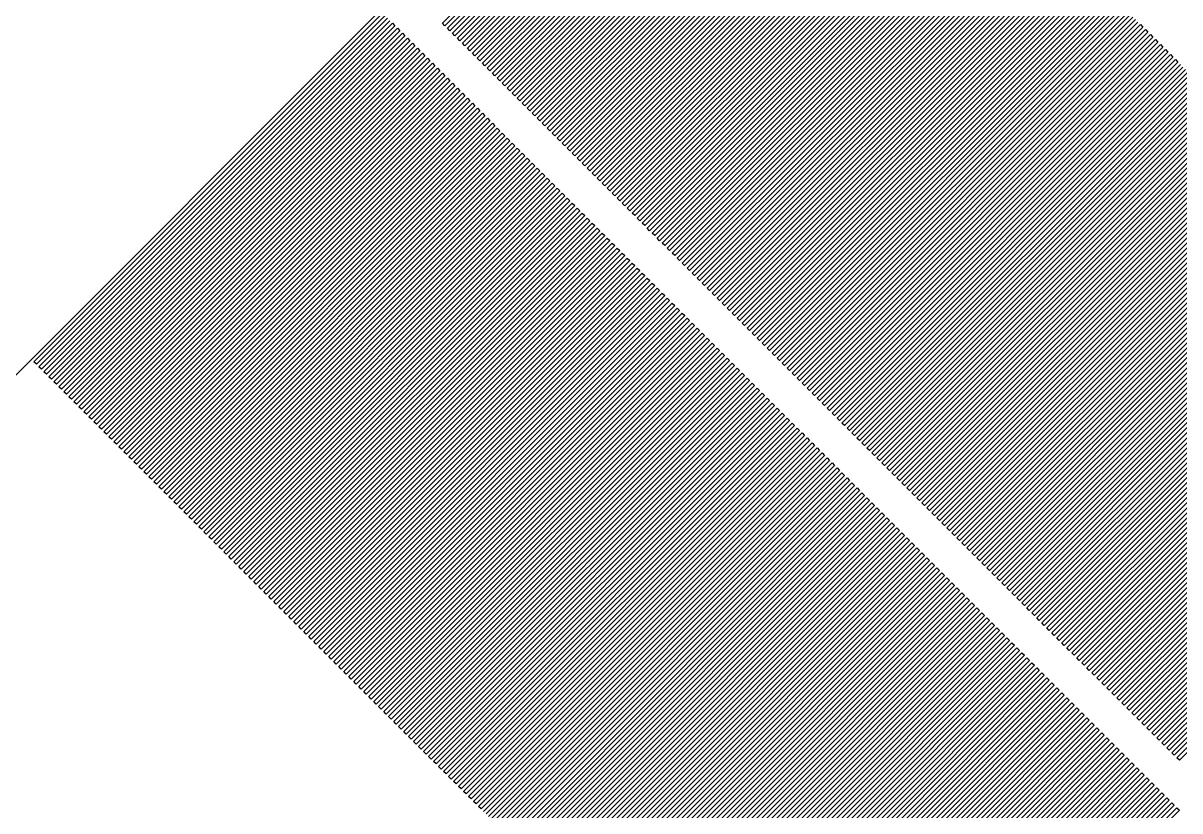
# Model space of a CAD drawing. Extents: x 1 to 107, y 1 to 71.
# Drawn here: x 96.735 to 100.01, y 43.92 to 46.15 of the extents above; entities that cross this region are included whole.
import ezdxf

# ---------------------------------------------------------------- set-up
doc = ezdxf.new("R2010")
doc.units = 0

msp = doc.modelspace()

# ---------------------------------------------------------------- linework, layer by layer
for p, q in [((97.9216, 46.149), (98.9081, 47.1355)), ((98.9151, 47.1284), (97.9287, 46.142)), ((97.9358, 46.1349), (98.9222, 47.1213)), ((98.9293, 47.1142), (97.9429, 46.1278)), ((97.9499, 46.1207), (98.9364, 47.1072)), ((98.9434, 47.1001), (97.957, 46.1137)), ((97.9641, 46.1066), (98.9505, 47.093)), ((98.9576, 47.0859), (97.9711, 46.0995)), ((97.9782, 46.0925), (98.9646, 47.0789)), ((98.9717, 47.0718), (97.9853, 46.0854)), ((97.9924, 46.0783), (98.9788, 47.0647)), ((98.9858, 47.0577), (97.9994, 46.0712)), ((98.0065, 46.0642), (98.9929, 47.0506)), ((99, 47.0435), (98.0136, 46.0571)), ((98.0206, 46.05), (99.0071, 47.0365)), ((99.0141, 47.0294), (98.0277, 46.043)), ((98.0348, 46.0359), (99.0212, 47.0223)), ((99.0283, 47.0152), (98.0419, 46.0288)), ((98.0489, 46.0217), (99.0354, 47.0082)), ((99.0424, 47.0011), (98.056, 46.0147)), ((98.0631, 46.0076), (99.0495, 46.994)), ((99.0566, 46.987), (98.0701, 46.0005)), ((98.0772, 45.9935), (99.0636, 46.9799)), ((99.0707, 46.9728), (98.0843, 45.9864)), ((98.0914, 45.9793), (99.0778, 46.9657)), ((99.0848, 46.9587), (98.0984, 45.9723)), ((98.1055, 45.9652), (99.0919, 46.9516)), ((99.099, 46.9445), (98.1126, 45.9581)), ((98.1196, 45.951), (99.106, 46.9375)), ((99.1131, 46.9304), (98.1267, 45.944)), ((98.1338, 45.9369), (99.1202, 46.9233)), ((99.1273, 46.9162), (98.1409, 45.9298)), ((98.1479, 45.9227), (99.1343, 46.9092)), ((99.1414, 46.9021), (98.155, 45.9157)), ((98.1621, 45.9086), (99.1485, 46.895)), ((99.1556, 46.888), (98.1691, 45.9015)), ((98.1762, 45.8945), (99.1626, 46.8809)), ((99.1697, 46.8738), (98.1833, 45.8874)), ((98.1904, 45.8803), (99.1768, 46.8667)), ((99.1838, 46.8597), (98.1974, 45.8733)), ((98.2045, 45.8662), (99.1909, 46.8526)), ((99.198, 46.8455), (98.2116, 45.8591)), ((98.2186, 45.8521), (99.205, 46.8385)), ((99.2121, 46.8314), (98.2257, 45.845)), ((98.2328, 45.8379), (99.2192, 46.8243)), ((99.2263, 46.8172), (98.2398, 45.8308)), ((98.2469, 45.8238), (99.2333, 46.8102)), ((99.2404, 46.8031), (98.254, 45.8167)), ((98.2611, 45.8096), (99.2475, 46.796)), ((99.2545, 46.789), (98.2681, 45.8026)), ((98.2752, 45.7955), (99.2616, 46.7819)), ((99.2687, 46.7748), (98.2823, 45.7884)), ((98.2894, 45.7813), (99.2758, 46.7677)), ((99.2828, 46.7607), (98.2964, 45.7743)), ((98.3035, 45.7672), (99.2899, 46.7536)), ((99.297, 46.7465), (98.3106, 45.7601)), ((98.3176, 45.7531), (99.304, 46.7395)), ((99.3111, 46.7324), (98.3247, 45.746)), ((98.3318, 45.7389), (99.3182, 46.7253)), ((99.3253, 46.7182), (98.3389, 45.7318)), ((98.3459, 45.7248), (99.3323, 46.7112)), ((99.3394, 46.7041), (98.353, 45.7177)), ((98.3601, 45.7106), (99.3465, 46.697)), ((99.3535, 46.69), (98.3671, 45.7036)), ((98.3742, 45.6965), (99.3606, 46.6829)), ((99.3677, 46.6758), (98.3813, 45.6894)), ((98.3883, 45.6823), (99.3748, 46.6687)), ((99.3818, 46.6617), (98.3954, 45.6753)), ((98.4025, 45.6682), (99.3889, 46.6546)), ((99.396, 46.6475), (98.4095, 45.6611)), ((98.4166, 45.6541), (99.403, 46.6405)), ((99.4101, 46.6334), (98.4237, 45.647)), ((98.4308, 45.6399), (99.4172, 46.6263)), ((99.4243, 46.6192), (98.4379, 45.6328)), ((98.4449, 45.6258), (99.4313, 46.6122)), ((99.4384, 46.6051), (98.452, 45.6187)), ((98.4591, 45.6116), (99.4455, 46.598)), ((99.4525, 46.591), (98.4661, 45.6046)), ((98.4732, 45.5975), (99.4596, 46.5839)), ((99.4667, 46.5768), (98.4803, 45.5904)), ((98.4873, 45.5833), (99.4738, 46.5698)), ((99.4808, 46.5627), (98.4944, 45.5763)), ((98.5015, 45.5692), (99.4879, 46.5556)), ((99.495, 46.5486), (98.5085, 45.5621)), ((98.5156, 45.5551), (99.502, 46.5415)), ((99.5091, 46.5344), (98.5227, 45.548)), ((98.5298, 45.5409), (99.5162, 46.5273)), ((99.5233, 46.5203), (98.5368, 45.5338)), ((98.5439, 45.5268), (99.5303, 46.5132)), ((99.5374, 46.5061), (98.551, 45.5197)), ((98.558, 45.5126), (99.5445, 46.499)), ((99.5515, 46.492), (98.5651, 45.5056)), ((98.5722, 45.4985), (99.5586, 46.4849)), ((99.5657, 46.4778), (98.5793, 45.4914)), ((98.5863, 45.4843), (99.5728, 46.4708)), ((99.5798, 46.4637), (98.5934, 45.4773)), ((98.6005, 45.4702), (99.5869, 46.4566)), ((99.594, 46.4496), (98.6075, 45.4631)), ((98.6146, 45.4561), (99.601, 46.4425)), ((99.6081, 46.4354), (98.6217, 45.449)), ((98.6288, 45.4419), (99.6152, 46.4283)), ((99.6223, 46.4213), (98.6358, 45.4348)), ((98.6429, 45.4278), (99.6293, 46.4142)), ((99.6364, 46.4071), (98.65, 45.4207)), ((98.657, 45.4136), (99.6435, 46.4001)), ((99.6505, 46.393), (98.6641, 45.4066)), ((98.6712, 45.3995), (99.6576, 46.3859)), ((99.6647, 46.3788), (98.6783, 45.3924)), ((98.6853, 45.3854), (99.6717, 46.3718)), ((99.6788, 46.3647), (98.6924, 45.3783)), ((98.6995, 45.3712), (99.6859, 46.3576)), ((99.6929, 46.3506), (98.7065, 45.3641)), ((98.7136, 45.3571), (99.7, 46.3435)), ((99.7071, 46.3364), (98.7207, 45.35)), ((98.7278, 45.3429), (99.7142, 46.3293)), ((99.7212, 46.3223), (98.7348, 45.3358)), ((98.7419, 45.3288), (99.7283, 46.3152)), ((99.7354, 46.3081), (98.749, 45.3217)), ((98.756, 45.3146), (99.7425, 46.3011)), ((99.7495, 46.294), (98.7631, 45.3076)), ((98.7702, 45.3005), (99.7566, 46.2869)), ((99.7637, 46.2798), (98.7773, 45.2934)), ((98.7843, 45.2864), (99.7707, 46.2728)), ((99.7778, 46.2657), (98.7914, 45.2793)), ((98.7985, 45.2722), (99.7849, 46.2586)), ((99.7919, 46.2516), (98.8055, 45.2652)), ((98.8126, 45.2581), (99.799, 46.2445)), ((99.8061, 46.2374), (98.8197, 45.251)), ((98.8267, 45.2439), (99.8132, 46.2303)), ((99.8202, 46.2233), (98.8338, 45.2369)), ((98.8409, 45.2298), (99.8273, 46.2162)), ((99.8344, 46.2091), (98.848, 45.2227)), ((97.7449, 46.1844), (95.4091, 43.8487)), ((96.7655, 45.1909), (97.752, 46.1773)), ((98.855, 45.2156), (99.8414, 46.2021)), ((99.8485, 46.195), (98.8621, 45.2086)), ((98.8692, 45.2015), (99.8556, 46.1879)), ((99.8627, 46.1808), (98.8763, 45.1944)), ((98.8833, 45.1874), (99.8697, 46.1738)), ((97.759, 46.1703), (96.7726, 45.1838)), ((96.7797, 45.1768), (97.7661, 46.1632)), ((97.7732, 46.1561), (96.7868, 45.1697)), ((96.7938, 45.1626), (97.7802, 46.149)), ((97.7873, 46.142), (96.8009, 45.1556)), ((97.7802, 46.149), (97.7873, 46.142)), ((97.9287, 46.142), (97.9216, 46.149)), ((99.8768, 46.1667), (98.8904, 45.1803)), ((98.8975, 45.1732), (99.8839, 46.1596)), ((99.8909, 46.1526), (98.9045, 45.1662)), ((98.9116, 45.1591), (99.898, 46.1455)), ((99.898, 46.1455), (99.9051, 46.1384)), ((96.808, 45.1485), (97.7944, 46.1349)), ((97.8015, 46.1278), (96.815, 45.1414)), ((96.8221, 45.1343), (97.8085, 46.1208)), ((97.8156, 46.1137), (96.8292, 45.1273)), ((97.7944, 46.1349), (97.8015, 46.1278)), ((97.8085, 46.1208), (97.8156, 46.1137)), ((97.9429, 46.1278), (97.9358, 46.1349)), ((97.957, 46.1137), (97.9499, 46.1207)), ((99.9051, 46.1384), (98.9187, 45.152)), ((98.9257, 45.1449), (99.9122, 46.1314)), ((99.9192, 46.1243), (98.9328, 45.1379)), ((98.9399, 45.1308), (99.9263, 46.1172)), ((99.9334, 46.1101), (98.9469, 45.1237)), ((99.9122, 46.1314), (99.9192, 46.1243)), ((99.9263, 46.1172), (99.9334, 46.1101)), ((96.8363, 45.1202), (97.8227, 46.1066)), ((97.8297, 46.0995), (96.8433, 45.1131)), ((96.8504, 45.106), (97.8368, 46.0925)), ((97.8439, 46.0854), (96.8575, 45.099)), ((96.8645, 45.0919), (97.851, 46.0783)), ((97.8227, 46.1066), (97.8297, 46.0995)), ((97.8368, 46.0925), (97.8439, 46.0854)), ((97.851, 46.0783), (97.858, 46.0713)), ((97.9711, 46.0995), (97.9641, 46.1066)), ((97.9853, 46.0854), (97.9782, 46.0925)), ((97.9994, 46.0712), (97.9924, 46.0783)), ((98.954, 45.1167), (99.9404, 46.1031)), ((99.9475, 46.096), (98.9611, 45.1096)), ((98.9682, 45.1025), (99.9546, 46.0889)), ((99.9617, 46.0818), (98.9752, 45.0954)), ((99.9404, 46.1031), (99.9475, 46.096)), ((99.9546, 46.0889), (99.9617, 46.0818)), ((97.858, 46.0713), (96.8716, 45.0848)), ((96.8787, 45.0778), (97.8651, 46.0642)), ((97.8722, 46.0571), (96.8858, 45.0707)), ((96.8928, 45.0636), (97.8792, 46.05)), ((97.8863, 46.043), (96.8999, 45.0566)), ((97.8651, 46.0642), (97.8722, 46.0571)), ((97.8792, 46.05), (97.8863, 46.043)), ((98.0136, 46.0571), (98.0065, 46.0642)), ((98.0277, 46.043), (98.0206, 46.05)), ((98.9823, 45.0884), (99.9687, 46.0748)), ((99.9758, 46.0677), (98.9894, 45.0813)), ((98.9965, 45.0742), (99.9829, 46.0606)), ((99.9899, 46.0536), (99.0035, 45.0672)), ((99.0106, 45.0601), (99.997, 46.0465)), ((99.9687, 46.0748), (99.9758, 46.0677)), ((99.9829, 46.0606), (99.9899, 46.0536)), ((99.997, 46.0465), (100.004, 46.0394)), ((96.907, 45.0495), (97.8934, 46.0359)), ((97.9005, 46.0288), (96.914, 45.0424)), ((96.9211, 45.0354), (97.9075, 46.0218)), ((97.9146, 46.0147), (96.9282, 45.0283)), ((97.8934, 46.0359), (97.9005, 46.0288)), ((97.9075, 46.0218), (97.9146, 46.0147)), ((98.0419, 46.0288), (98.0348, 46.0359)), ((98.056, 46.0147), (98.0489, 46.0217)), ((100.004, 46.0394), (99.0177, 45.053)), ((99.0247, 45.0459), (100.011, 46.0324)), ((100.018, 46.0253), (99.0318, 45.0389)), ((99.0389, 45.0318), (100.025, 46.0182)), ((100.032, 46.0112), (99.0459, 45.0247)), ((96.9353, 45.0212), (97.9217, 46.0076)), ((97.9287, 46.0005), (96.9423, 45.0141)), ((96.9494, 45.0071), (97.9358, 45.9935)), ((97.9429, 45.9864), (96.9565, 45)), ((96.9635, 44.9929), (97.95, 45.9793)), ((97.9217, 46.0076), (97.9287, 46.0005)), ((97.9358, 45.9935), (97.9429, 45.9864)), ((97.95, 45.9793), (97.957, 45.9723)), ((98.0701, 46.0005), (98.0631, 46.0076)), ((98.0843, 45.9864), (98.0772, 45.9935)), ((98.0984, 45.9723), (98.0914, 45.9793)), ((99.053, 45.0177), (100.039, 46.0041)), ((100.046, 45.997), (99.0601, 45.0106)), ((99.0672, 45.0035), (100.054, 45.9899)), ((100.061, 45.9829), (99.0742, 44.9965)), ((97.957, 45.9723), (96.9706, 44.9858)), ((96.9777, 44.9788), (97.9641, 45.9652)), ((97.9712, 45.9581), (96.9847, 44.9717)), ((96.9918, 44.9646), (97.9782, 45.951)), ((97.9641, 45.9652), (97.9712, 45.9581)), ((97.9782, 45.951), (97.9853, 45.944)), ((98.1126, 45.9581), (98.1055, 45.9652)), ((98.1267, 45.944), (98.1196, 45.951)), ((99.0813, 44.9894), (100.068, 45.9758)), ((100.075, 45.9687), (99.0884, 44.9823)), ((99.0954, 44.9752), (100.082, 45.9617)), ((100.089, 45.9546), (99.1025, 44.9682)), ((99.1096, 44.9611), (100.096, 45.9475)), ((97.9853, 45.944), (96.9989, 44.9576)), ((97.006, 44.9505), (97.9924, 45.9369)), ((97.9995, 45.9298), (97.013, 44.9434)), ((97.0201, 44.9364), (98.0065, 45.9228)), ((98.0136, 45.9157), (97.0272, 44.9293)), ((97.9924, 45.9369), (97.9995, 45.9298)), ((98.0065, 45.9228), (98.0136, 45.9157)), ((98.1409, 45.9298), (98.1338, 45.9369)), ((98.155, 45.9157), (98.1479, 45.9227)), ((100.103, 45.9404), (99.1167, 44.954)), ((99.1237, 44.9469), (100.11, 45.9334)), ((100.117, 45.9263), (99.1308, 44.9399)), ((99.1379, 44.9328), (100.124, 45.9192)), ((100.131, 45.9122), (99.1449, 44.9257)), ((97.0342, 44.9222), (98.0207, 45.9086)), ((98.0277, 45.9016), (97.0413, 44.9151)), ((97.0484, 44.9081), (98.0348, 45.8945)), ((98.0419, 45.8874), (97.0555, 44.901)), ((97.0625, 44.8939), (98.049, 45.8803)), ((98.0207, 45.9086), (98.0277, 45.9016)), ((98.0348, 45.8945), (98.0419, 45.8874)), ((98.049, 45.8803), (98.056, 45.8733)), ((98.1691, 45.9015), (98.1621, 45.9086)), ((98.1833, 45.8874), (98.1762, 45.8945)), ((98.1974, 45.8733), (98.1904, 45.8803)), ((99.152, 44.9187), (100.138, 45.9051)), ((100.145, 45.898), (99.1591, 44.9116)), ((99.1662, 44.9045), (100.153, 45.8909)), ((100.16, 45.8839), (99.1732, 44.8975)), ((98.056, 45.8733), (97.0696, 44.8869)), ((97.0767, 44.8798), (98.0631, 45.8662)), ((98.0702, 45.8591), (97.0837, 44.8727)), ((97.0908, 44.8656), (98.0772, 45.8521)), ((98.0631, 45.8662), (98.0702, 45.8591)), ((98.0772, 45.8521), (98.0843, 45.845)), ((98.2116, 45.8591), (98.2045, 45.8662)), ((98.2257, 45.845), (98.2186, 45.8521)), ((99.1803, 44.8904), (100.167, 45.8768)), ((100.174, 45.8697), (99.1874, 44.8833)), ((99.1944, 44.8763), (100.181, 45.8627)), ((100.188, 45.8556), (99.2015, 44.8692)), ((99.2086, 44.8621), (100.195, 45.8485)), ((98.0843, 45.845), (97.0979, 44.8586)), ((97.105, 44.8515), (98.0914, 45.8379)), ((98.0984, 45.8308), (97.112, 44.8444)), ((97.1191, 44.8374), (98.1055, 45.8238)), ((98.1126, 45.8167), (97.1262, 44.8303)), ((98.0914, 45.8379), (98.0984, 45.8308)), ((98.1055, 45.8238), (98.1126, 45.8167)), ((98.2398, 45.8308), (98.2328, 45.8379)), ((98.254, 45.8167), (98.2469, 45.8238)), ((100.202, 45.8414), (99.2156, 44.855)), ((99.2227, 44.848), (100.209, 45.8344)), ((100.216, 45.8273), (99.2298, 44.8409)), ((99.2369, 44.8338), (100.223, 45.8202)), ((100.23, 45.8132), (99.2439, 44.8267)), ((97.1332, 44.8232), (98.1197, 45.8096)), ((98.1267, 45.8026), (97.1403, 44.8161)), ((97.1474, 44.8091), (98.1338, 45.7955)), ((98.1409, 45.7884), (97.1544, 44.802)), ((97.1615, 44.7949), (98.1479, 45.7814)), ((98.1197, 45.8096), (98.1267, 45.8026)), ((98.1338, 45.7955), (98.1409, 45.7884)), ((98.1479, 45.7814), (98.155, 45.7743)), ((98.2681, 45.8026), (98.2611, 45.8096)), ((98.2823, 45.7884), (98.2752, 45.7955)), ((98.2964, 45.7743), (98.2894, 45.7813)), ((99.251, 44.8197), (100.237, 45.8061)), ((100.244, 45.799), (99.2581, 44.8126)), ((99.2652, 44.8055), (100.252, 45.7919)), ((100.259, 45.7849), (99.2722, 44.7985)), ((98.155, 45.7743), (97.1686, 44.7879)), ((97.1757, 44.7808), (98.1621, 45.7672)), ((98.1691, 45.7601), (97.1827, 44.7737)), ((97.1898, 44.7666), (98.1762, 45.7531)), ((98.1621, 45.7672), (98.1691, 45.7601)), ((98.1762, 45.7531), (98.1833, 45.746)), ((98.3106, 45.7601), (98.3035, 45.7672)), ((98.3247, 45.746), (98.3176, 45.7531)), ((99.2793, 44.7914), (100.266, 45.7778)), ((100.273, 45.7707), (99.2864, 44.7843)), ((99.2934, 44.7773), (100.28, 45.7637)), ((100.287, 45.7566), (99.3005, 44.7702)), ((99.3076, 44.7631), (100.294, 45.7495)), ((98.1833, 45.746), (97.1969, 44.7596)), ((97.204, 44.7525), (98.1904, 45.7389)), ((98.1974, 45.7319), (97.211, 44.7454)), ((97.2181, 44.7384), (98.2045, 45.7248)), ((98.2116, 45.7177), (97.2252, 44.7313)), ((98.1904, 45.7389), (98.1974, 45.7319)), ((98.2045, 45.7248), (98.2116, 45.7177)), ((98.3389, 45.7318), (98.3318, 45.7389)), ((98.353, 45.7177), (98.3459, 45.7248)), ((100.301, 45.7425), (99.3146, 44.756)), ((99.3217, 44.749), (100.308, 45.7354)), ((100.315, 45.7283), (99.3288, 44.7419)), ((99.3358, 44.7348), (100.322, 45.7212)), ((97.2322, 44.7242), (98.2187, 45.7106)), ((98.2257, 45.7036), (97.2393, 44.7171)), ((97.2464, 44.7101), (98.2328, 45.6965)), ((98.2399, 45.6894), (97.2534, 44.703)), ((97.2605, 44.6959), (98.2469, 45.6824)), ((98.2187, 45.7106), (98.2257, 45.7036)), ((98.2328, 45.6965), (98.2399, 45.6894)), ((98.2469, 45.6824), (98.254, 45.6753)), ((98.3671, 45.7036), (98.3601, 45.7106)), ((98.3813, 45.6894), (98.3742, 45.6965)), ((98.3954, 45.6753), (98.3883, 45.6823)), ((100.329, 45.7142), (99.3429, 44.7278)), ((99.35, 44.7207), (100.336, 45.7071)), ((100.343, 45.7), (99.3571, 44.7136)), ((99.3641, 44.7065), (100.351, 45.6929)), ((100.358, 45.6859), (99.3712, 44.6995)), ((98.254, 45.6753), (97.2676, 44.6889)), ((97.2747, 44.6818), (98.2611, 45.6682)), ((98.2682, 45.6611), (97.2817, 44.6747)), ((97.2888, 44.6676), (98.2752, 45.6541)), ((98.2611, 45.6682), (98.2682, 45.6611)), ((98.2752, 45.6541), (98.2823, 45.647)), ((98.4095, 45.6611), (98.4025, 45.6682)), ((98.4237, 45.647), (98.4166, 45.6541)), ((99.3783, 44.6924), (100.365, 45.6788)), ((100.372, 45.6717), (99.3854, 44.6853)), ((99.3924, 44.6783), (100.379, 45.6647)), ((100.386, 45.6576), (99.3995, 44.6712)), ((99.4066, 44.6641), (100.393, 45.6505)), ((98.2823, 45.647), (97.2959, 44.6606)), ((97.3029, 44.6535), (98.2894, 45.6399)), ((98.2964, 45.6329), (97.31, 44.6464)), ((97.3171, 44.6394), (98.3035, 45.6258)), ((98.3106, 45.6187), (97.3242, 44.6323)), ((98.2894, 45.6399), (98.2964, 45.6329)), ((98.3035, 45.6258), (98.3106, 45.6187)), ((98.4379, 45.6328), (98.4308, 45.6399)), ((98.452, 45.6187), (98.4449, 45.6258)), ((100.4, 45.6435), (99.4136, 44.657)), ((99.4207, 44.65), (100.407, 45.6364)), ((100.414, 45.6293), (99.4278, 44.6429)), ((99.4348, 44.6358), (100.421, 45.6223)), ((97.3312, 44.6252), (98.3176, 45.6116)), ((98.3247, 45.6046), (97.3383, 44.6182)), ((97.3454, 44.6111), (98.3318, 45.5975)), ((98.3389, 45.5904), (97.3524, 44.604)), ((98.3176, 45.6116), (98.3247, 45.6046)), ((98.3318, 45.5975), (98.3389, 45.5904)), ((98.4661, 45.6046), (98.4591, 45.6116)), ((98.4803, 45.5904), (98.4732, 45.5975)), ((100.428, 45.6152), (99.4419, 44.6288)), ((99.449, 44.6217), (100.435, 45.6081)), ((100.442, 45.601), (99.4561, 44.6146)), ((99.4631, 44.6075), (100.45, 45.594)), ((100.457, 45.5869), (99.4702, 44.6005)), ((97.3595, 44.597), (98.3459, 45.5834)), ((98.353, 45.5763), (97.3666, 44.5899)), ((97.3737, 44.5828), (98.3601, 45.5692)), ((98.3672, 45.5621), (97.3807, 44.5757)), ((97.3878, 44.5686), (98.3742, 45.5551)), ((98.3459, 45.5834), (98.353, 45.5763)), ((98.3601, 45.5692), (98.3672, 45.5621)), ((98.3742, 45.5551), (98.3813, 45.548)), ((98.4944, 45.5763), (98.4873, 45.5833)), ((98.5085, 45.5621), (98.5015, 45.5692)), ((98.5227, 45.548), (98.5156, 45.5551)), ((99.4773, 44.5934), (100.464, 45.5798)), ((100.471, 45.5728), (99.4843, 44.5863)), ((99.4914, 44.5793), (100.478, 45.5657)), ((100.485, 45.5586), (99.4985, 44.5722)), ((99.5056, 44.5651), (100.492, 45.5515)), ((98.3813, 45.548), (97.3949, 44.5616)), ((97.4019, 44.5545), (98.3884, 45.5409)), ((98.3954, 45.5339), (97.409, 44.5474)), ((97.4161, 44.5404), (98.4025, 45.5268)), ((98.4096, 45.5197), (97.4232, 44.5333)), ((98.3884, 45.5409), (98.3954, 45.5339)), ((98.4025, 45.5268), (98.4096, 45.5197)), ((98.5368, 45.5338), (98.5298, 45.5409)), ((98.551, 45.5197), (98.5439, 45.5268)), ((100.499, 45.5445), (99.5126, 44.558)), ((99.5197, 44.551), (100.506, 45.5374)), ((100.513, 45.5303), (99.5268, 44.5439)), ((99.5338, 44.5368), (100.52, 45.5233)), ((97.4302, 44.5262), (98.4166, 45.5126)), ((98.4237, 45.5056), (97.4373, 44.5192)), ((97.4444, 44.5121), (98.4308, 45.4985)), ((98.4379, 45.4914), (97.4514, 44.505)), ((98.4166, 45.5126), (98.4237, 45.5056)), ((98.4308, 45.4985), (98.4379, 45.4914)), ((98.5651, 45.5056), (98.558, 45.5126)), ((98.5793, 45.4914), (98.5722, 45.4985)), ((100.527, 45.5162), (99.5409, 44.5298)), ((99.548, 44.5227), (100.534, 45.5091)), ((100.541, 45.502), (99.5551, 44.5156)), ((99.5621, 44.5085), (100.549, 45.495)), ((100.556, 45.4879), (99.5692, 44.5015)), ((97.4585, 44.4979), (98.4449, 45.4844)), ((98.452, 45.4773), (97.4656, 44.4909)), ((97.4727, 44.4838), (98.4591, 45.4702)), ((98.4661, 45.4632), (97.4797, 44.4767)), ((97.4868, 44.4697), (98.4732, 45.4561)), ((98.4449, 45.4844), (98.452, 45.4773)), ((98.4591, 45.4702), (98.4661, 45.4632)), ((98.4732, 45.4561), (98.4803, 45.449)), ((98.5934, 45.4773), (98.5863, 45.4843)), ((98.6075, 45.4631), (98.6005, 45.4702)), ((98.6217, 45.449), (98.6146, 45.4561)), ((99.5763, 44.4944), (100.563, 45.4808)), ((100.57, 45.4738), (99.5833, 44.4873)), ((99.5904, 44.4803), (100.577, 45.4667)), ((100.584, 45.4596), (99.5975, 44.4732)), ((98.4803, 45.449), (97.4939, 44.4626)), ((97.5009, 44.4555), (98.4874, 45.4419)), ((98.4944, 45.4349), (97.508, 44.4485)), ((97.5151, 44.4414), (98.5015, 45.4278)), ((98.5086, 45.4207), (97.5222, 44.4343)), ((98.4874, 45.4419), (98.4944, 45.4349)), ((98.5015, 45.4278), (98.5086, 45.4207)), ((98.6358, 45.4348), (98.6288, 45.4419)), ((98.65, 45.4207), (98.6429, 45.4278)), ((99.6046, 44.4661), (100.591, 45.4525)), ((100.598, 45.4455), (99.6116, 44.4591)), ((99.6187, 44.452), (100.605, 45.4384)), ((100.612, 45.4313), (99.6258, 44.4449)), ((99.6328, 44.4379), (100.619, 45.4243)), ((97.5292, 44.4272), (98.5156, 45.4137)), ((98.5227, 45.4066), (97.5363, 44.4202)), ((97.5434, 44.4131), (98.5298, 45.3995)), ((98.5368, 45.3924), (97.5504, 44.406)), ((98.5156, 45.4137), (98.5227, 45.4066)), ((98.5298, 45.3995), (98.5368, 45.3924)), ((98.6641, 45.4066), (98.657, 45.4136)), ((98.6783, 45.3924), (98.6712, 45.3995)), ((100.626, 45.4172), (99.6399, 44.4308)), ((99.647, 44.4237), (100.633, 45.4101)), ((100.64, 45.403), (99.6541, 44.4166)), ((99.6611, 44.4095), (100.648, 45.396)), ((100.655, 45.3889), (99.6682, 44.4025)), ((97.5575, 44.3989), (98.5439, 45.3854)), ((98.551, 45.3783), (97.5646, 44.3919)), ((97.5716, 44.3848), (98.5581, 45.3712)), ((98.5651, 45.3642), (97.5787, 44.3777)), ((97.5858, 44.3707), (98.5722, 45.3571)), ((98.5439, 45.3854), (98.551, 45.3783)), ((98.5581, 45.3712), (98.5651, 45.3642)), ((98.5722, 45.3571), (98.5793, 45.35)), ((98.6924, 45.3783), (98.6853, 45.3854)), ((98.7065, 45.3641), (98.6995, 45.3712)), ((98.7207, 45.35), (98.7136, 45.3571)), ((99.6753, 44.3954), (100.662, 45.3818)), ((100.669, 45.3748), (99.6823, 44.3883)), ((99.6894, 44.3813), (100.676, 45.3677)), ((100.683, 45.3606), (99.6965, 44.3742)), ((98.5793, 45.35), (97.5928, 44.3636)), ((97.5999, 44.3565), (98.5863, 45.3429)), ((98.5934, 45.3359), (97.607, 44.3495)), ((97.6141, 44.3424), (98.6005, 45.3288)), ((98.5863, 45.3429), (98.5934, 45.3359)), ((98.6005, 45.3288), (98.6076, 45.3217)), ((98.7348, 45.3358), (98.7278, 45.3429)), ((98.749, 45.3217), (98.7419, 45.3288)), ((99.7036, 44.3671), (100.69, 45.3535)), ((100.697, 45.3465), (99.7106, 44.3601)), ((99.7177, 44.353), (100.704, 45.3394)), ((100.711, 45.3323), (99.7248, 44.3459)), ((99.7318, 44.3389), (100.718, 45.3253)), ((98.6076, 45.3217), (97.6211, 44.3353)), ((97.6282, 44.3282), (98.6146, 45.3147)), ((98.6217, 45.3076), (97.6353, 44.3212)), ((97.6424, 44.3141), (98.6288, 45.3005)), ((98.6358, 45.2934), (97.6494, 44.307)), ((98.6146, 45.3147), (98.6217, 45.3076)), ((98.6288, 45.3005), (98.6358, 45.2934)), ((98.7631, 45.3076), (98.756, 45.3146)), ((98.7773, 45.2934), (98.7702, 45.3005)), ((100.725, 45.3182), (99.7389, 44.3318)), ((99.746, 44.3247), (100.732, 45.3111)), ((100.739, 45.304), (99.7531, 44.3176)), ((99.7601, 44.3106), (100.747, 45.297)), ((100.754, 45.2899), (99.7672, 44.3035)), ((97.6565, 44.3), (98.6429, 45.2864)), ((98.65, 45.2793), (97.6636, 44.2929)), ((97.6706, 44.2858), (98.6571, 45.2722)), ((98.6641, 45.2652), (97.6777, 44.2787)), ((97.6848, 44.2717), (98.6712, 45.2581)), ((98.6429, 45.2864), (98.65, 45.2793)), ((98.6571, 45.2722), (98.6641, 45.2652)), ((98.6712, 45.2581), (98.6783, 45.251)), ((98.7914, 45.2793), (98.7843, 45.2864)), ((98.8055, 45.2652), (98.7985, 45.2722)), ((98.8197, 45.251), (98.8126, 45.2581)), ((99.7743, 44.2964), (100.761, 45.2828)), ((100.768, 45.2758), (99.7813, 44.2894)), ((99.7884, 44.2823), (100.775, 45.2687)), ((100.782, 45.2616), (99.7955, 44.2752)), ((98.6783, 45.251), (97.6918, 44.2646)), ((97.6989, 44.2575), (98.6853, 45.2439)), ((98.6924, 45.2369), (97.706, 44.2505)), ((97.7131, 44.2434), (98.6995, 45.2298)), ((98.6853, 45.2439), (98.6924, 45.2369)), ((98.6995, 45.2298), (98.7066, 45.2227)), ((98.8338, 45.2369), (98.8267, 45.2439)), ((98.848, 45.2227), (98.8409, 45.2298)), ((99.8026, 44.2681), (100.789, 45.2545)), ((100.796, 45.2475), (99.8096, 44.2611)), ((99.8167, 44.254), (100.803, 45.2404)), ((100.81, 45.2333), (99.8238, 44.2469)), ((99.8308, 44.2398), (100.817, 45.2263)), ((96.7726, 45.1838), (96.7655, 45.1909)), ((98.7066, 45.2227), (97.7201, 44.2363)), ((97.7272, 44.2292), (98.7136, 45.2157)), ((98.7207, 45.2086), (97.7343, 44.2222)), ((97.7413, 44.2151), (98.7278, 45.2015)), ((98.7348, 45.1945), (97.7484, 44.208)), ((98.7136, 45.2157), (98.7207, 45.2086)), ((98.7278, 45.2015), (98.7348, 45.1945)), ((98.8621, 45.2086), (98.855, 45.2156)), ((98.8763, 45.1944), (98.8692, 45.2015)), ((100.824, 45.2192), (99.8379, 44.2328)), ((99.845, 44.2257), (100.831, 45.2121)), ((100.838, 45.205), (99.8521, 44.2186)), ((99.8591, 44.2116), (100.846, 45.198)), ((100.853, 45.1909), (99.8662, 44.2045)), ((96.7868, 45.1697), (96.7797, 45.1768)), ((96.8009, 45.1556), (96.7938, 45.1626)), ((97.7555, 44.201), (98.7419, 45.1874)), ((98.749, 45.1803), (97.7626, 44.1939)), ((97.7696, 44.1868), (98.7561, 45.1732)), ((98.7631, 45.1662), (97.7767, 44.1797)), ((97.7838, 44.1727), (98.7702, 45.1591)), ((98.7419, 45.1874), (98.749, 45.1803)), ((98.7561, 45.1732), (98.7631, 45.1662)), ((98.7702, 45.1591), (98.7773, 45.152)), ((98.8904, 45.1803), (98.8833, 45.1874)), ((98.9045, 45.1662), (98.8975, 45.1732)), ((98.9187, 45.152), (98.9116, 45.1591)), ((99.8733, 44.1974), (100.86, 45.1838)), ((100.867, 45.1768), (99.8803, 44.1904)), ((99.8874, 44.1833), (100.874, 45.1697)), ((100.881, 45.1626), (99.8945, 44.1762)), ((96.815, 45.1414), (96.808, 45.1485)), ((96.8292, 45.1273), (96.8221, 45.1343)), ((98.7773, 45.152), (97.7908, 44.1656)), ((97.7979, 44.1585), (98.7843, 45.1449)), ((98.7914, 45.1379), (97.805, 44.1515)), ((97.8121, 44.1444), (98.7985, 45.1308)), ((98.7843, 45.1449), (98.7914, 45.1379)), ((98.7985, 45.1308), (98.8056, 45.1237)), ((98.9328, 45.1379), (98.9257, 45.1449)), ((98.9469, 45.1237), (98.9399, 45.1308)), ((99.9015, 44.1691), (100.888, 45.1556)), ((100.895, 45.1485), (99.9086, 44.1621)), ((99.9157, 44.155), (100.902, 45.1414)), ((100.909, 45.1343), (99.9227, 44.1479)), ((99.9298, 44.1409), (100.916, 45.1273)), ((96.8433, 45.1131), (96.8363, 45.1202)), ((96.8575, 45.099), (96.8504, 45.106)), ((98.8056, 45.1237), (97.8191, 44.1373)), ((97.8262, 44.1302), (98.8126, 45.1167)), ((98.8197, 45.1096), (97.8333, 44.1232)), ((97.8403, 44.1161), (98.8268, 45.1025)), ((98.8338, 45.0955), (97.8474, 44.109)), ((98.8126, 45.1167), (98.8197, 45.1096)), ((98.8268, 45.1025), (98.8338, 45.0955)), ((98.9611, 45.1096), (98.954, 45.1167)), ((98.9752, 45.0954), (98.9682, 45.1025)), ((100.923, 45.1202), (99.9369, 44.1338)), ((99.944, 44.1267), (100.93, 45.1131)), ((100.937, 45.106), (99.951, 44.1196)), ((99.9581, 44.1126), (100.945, 45.099)), ((96.8716, 45.0848), (96.8645, 45.0919)), ((96.8858, 45.0707), (96.8787, 45.0778)), ((96.8999, 45.0566), (96.8928, 45.0636)), ((97.8545, 44.102), (98.8409, 45.0884)), ((98.848, 45.0813), (97.8616, 44.0949)), ((97.8686, 44.0878), (98.855, 45.0742)), ((98.8621, 45.0672), (97.8757, 44.0807)), ((97.8828, 44.0737), (98.8692, 45.0601)), ((98.8409, 45.0884), (98.848, 45.0813)), ((98.855, 45.0742), (98.8621, 45.0672)), ((98.8692, 45.0601), (98.8763, 45.053)), ((98.9894, 45.0813), (98.9823, 45.0884)), ((99.0035, 45.0672), (98.9965, 45.0742)), ((99.0177, 45.053), (99.0106, 45.0601)), ((100.952, 45.0919), (99.9652, 44.1055)), ((99.9723, 44.0984), (100.959, 45.0848)), ((100.966, 45.0778), (99.9793, 44.0914)), ((99.9864, 44.0843), (100.973, 45.0707)), ((100.98, 45.0636), (99.9935, 44.0772)), ((96.914, 45.0424), (96.907, 45.0495)), ((96.9282, 45.0283), (96.9211, 45.0354)), ((98.8763, 45.053), (97.8898, 44.0666)), ((97.8969, 44.0595), (98.8833, 45.046)), ((98.8904, 45.0389), (97.904, 44.0525)), ((97.9111, 44.0454), (98.8975, 45.0318)), ((98.8833, 45.046), (98.8904, 45.0389)), ((98.8975, 45.0318), (98.9045, 45.0247)), ((99.0318, 45.0389), (99.0247, 45.0459)), ((99.0459, 45.0247), (99.0389, 45.0318)), ((100.001, 44.0701), (100.987, 45.0566)), ((100.994, 45.0495), (100.008, 44.0631)), ((96.9423, 45.0141), (96.9353, 45.0212)), ((96.9565, 45), (96.9494, 45.0071)), ((98.9045, 45.0247), (97.9181, 44.0383)), ((97.9252, 44.0313), (98.9116, 45.0177)), ((98.9187, 45.0106), (97.9323, 44.0242)), ((97.9393, 44.0171), (98.9258, 45.0035)), ((98.9328, 44.9965), (97.9464, 44.01)), ((98.9116, 45.0177), (98.9187, 45.0106)), ((98.9258, 45.0035), (98.9328, 44.9965)), ((99.0601, 45.0106), (99.053, 45.0177)), ((99.0742, 44.9965), (99.0672, 45.0035)), ((96.9706, 44.9858), (96.9635, 44.9929)), ((96.9847, 44.9717), (96.9777, 44.9788)), ((96.9989, 44.9576), (96.9918, 44.9646)), ((97.9535, 44.003), (98.9399, 44.9894)), ((98.947, 44.9823), (97.9606, 43.9959)), ((97.9676, 43.9888), (98.954, 44.9753)), ((98.9611, 44.9682), (97.9747, 43.9818)), ((98.9399, 44.9894), (98.947, 44.9823)), ((98.954, 44.9753), (98.9611, 44.9682)), ((99.0884, 44.9823), (99.0813, 44.9894)), ((99.1025, 44.9682), (99.0954, 44.9752)), ((97.013, 44.9434), (97.006, 44.9505)), ((97.0272, 44.9293), (97.0201, 44.9364)), ((97.9818, 43.9747), (98.9682, 44.9611)), ((98.9753, 44.954), (97.9888, 43.9676)), ((97.9959, 43.9606), (98.9823, 44.947)), ((98.9894, 44.9399), (98.003, 43.9535)), ((98.01, 43.9464), (98.9965, 44.9328)), ((98.9682, 44.9611), (98.9753, 44.954)), ((98.9823, 44.947), (98.9894, 44.9399)), ((98.9965, 44.9328), (99.0035, 44.9258)), ((99.1167, 44.954), (99.1096, 44.9611)), ((99.1308, 44.9399), (99.1237, 44.9469)), ((99.1449, 44.9257), (99.1379, 44.9328)), ((97.0413, 44.9151), (97.0342, 44.9222)), ((97.0555, 44.901), (97.0484, 44.9081)), ((99.0035, 44.9258), (98.0171, 43.9393)), ((98.0242, 43.9323), (99.0106, 44.9187)), ((99.0177, 44.9116), (98.0313, 43.9252)), ((98.0383, 43.9181), (99.0247, 44.9045)), ((99.0318, 44.8975), (98.0454, 43.9111)), ((99.0106, 44.9187), (99.0177, 44.9116)), ((99.0247, 44.9045), (99.0318, 44.8975)), ((99.1591, 44.9116), (99.152, 44.9187)), ((99.1732, 44.8975), (99.1662, 44.9045)), ((97.0696, 44.8869), (97.0625, 44.8939)), ((97.0837, 44.8727), (97.0767, 44.8798)), ((97.0979, 44.8586), (97.0908, 44.8656)), ((98.0525, 43.904), (99.0389, 44.8904)), ((99.046, 44.8833), (98.0595, 43.8969)), ((98.0666, 43.8898), (99.053, 44.8763)), ((99.0601, 44.8692), (98.0737, 43.8828)), ((99.0389, 44.8904), (99.046, 44.8833)), ((99.053, 44.8763), (99.0601, 44.8692)), ((99.1874, 44.8833), (99.1803, 44.8904)), ((99.2015, 44.8692), (99.1944, 44.8763)), ((97.112, 44.8444), (97.105, 44.8515)), ((97.1262, 44.8303), (97.1191, 44.8374)), ((98.0807, 43.8757), (99.0672, 44.8621)), ((99.0742, 44.855), (98.0878, 43.8686)), ((98.0949, 43.8616), (99.0813, 44.848)), ((99.0884, 44.8409), (98.102, 43.8545)), ((98.109, 43.8474), (99.0955, 44.8338)), ((99.0672, 44.8621), (99.0742, 44.855)), ((99.0813, 44.848), (99.0884, 44.8409)), ((99.0955, 44.8338), (99.1025, 44.8268)), ((99.2156, 44.855), (99.2086, 44.8621)), ((99.2298, 44.8409), (99.2227, 44.848)), ((99.2439, 44.8267), (99.2369, 44.8338)), ((97.1403, 44.8161), (97.1332, 44.8232)), ((97.1544, 44.802), (97.1474, 44.8091)), ((99.1025, 44.8268), (98.1161, 43.8403)), ((98.1232, 43.8333), (99.1096, 44.8197)), ((99.1167, 44.8126), (98.1302, 43.8262)), ((98.1373, 43.8191), (99.1237, 44.8056)), ((99.1308, 44.7985), (98.1444, 43.8121)), ((99.1096, 44.8197), (99.1167, 44.8126)), ((99.1237, 44.8056), (99.1308, 44.7985)), ((99.2581, 44.8126), (99.251, 44.8197)), ((99.2722, 44.7985), (99.2652, 44.8055)), ((97.1686, 44.7879), (97.1615, 44.7949)), ((97.1827, 44.7737), (97.1757, 44.7808)), ((97.1969, 44.7596), (97.1898, 44.7666)), ((98.1515, 43.805), (99.1379, 44.7914)), ((99.1449, 44.7843), (98.1585, 43.7979)), ((98.1656, 43.7908), (99.152, 44.7773)), ((99.1591, 44.7702), (98.1727, 43.7838)), ((99.1379, 44.7914), (99.1449, 44.7843)), ((99.152, 44.7773), (99.1591, 44.7702)), ((99.2864, 44.7843), (99.2793, 44.7914)), ((99.3005, 44.7702), (99.2934, 44.7773)), ((97.211, 44.7454), (97.204, 44.7525)), ((97.2252, 44.7313), (97.2181, 44.7384)), ((98.1797, 43.7767), (99.1662, 44.7631)), ((99.1732, 44.7561), (98.1868, 43.7696)), ((98.1939, 43.7626), (99.1803, 44.749)), ((99.1874, 44.7419), (98.201, 43.7555)), ((98.208, 43.7484), (99.1945, 44.7348)), ((99.1662, 44.7631), (99.1732, 44.7561)), ((99.1803, 44.749), (99.1874, 44.7419)), ((99.1945, 44.7348), (99.2015, 44.7278)), ((99.3146, 44.756), (99.3076, 44.7631)), ((99.3288, 44.7419), (99.3217, 44.749)), ((99.3429, 44.7278), (99.3358, 44.7348)), ((97.2393, 44.7171), (97.2322, 44.7242)), ((97.2534, 44.703), (97.2464, 44.7101)), ((99.2015, 44.7278), (98.2151, 43.7413)), ((98.2222, 43.7343), (99.2086, 44.7207)), ((99.2157, 44.7136), (98.2292, 43.7272)), ((98.2363, 43.7201), (99.2227, 44.7066)), ((99.2086, 44.7207), (99.2157, 44.7136)), ((99.2227, 44.7066), (99.2298, 44.6995)), ((99.3571, 44.7136), (99.35, 44.7207)), ((99.3712, 44.6995), (99.3641, 44.7065)), ((97.2676, 44.6889), (97.2605, 44.6959)), ((97.2817, 44.6747), (97.2747, 44.6818)), ((97.2959, 44.6606), (97.2888, 44.6676)), ((99.2298, 44.6995), (98.2434, 43.7131)), ((98.2505, 43.706), (99.2369, 44.6924)), ((99.2439, 44.6853), (98.2575, 43.6989)), ((98.2646, 43.6918), (99.251, 44.6783)), ((99.2581, 44.6712), (98.2717, 43.6848)), ((99.2369, 44.6924), (99.2439, 44.6853)), ((99.251, 44.6783), (99.2581, 44.6712)), ((99.3854, 44.6853), (99.3783, 44.6924)), ((99.3995, 44.6712), (99.3924, 44.6783)), ((97.31, 44.6464), (97.3029, 44.6535)), ((97.3242, 44.6323), (97.3171, 44.6394)), ((98.2787, 43.6777), (99.2652, 44.6641)), ((99.2722, 44.6571), (98.2858, 43.6706)), ((98.2929, 43.6636), (99.2793, 44.65)), ((99.2864, 44.6429), (98.3, 43.6565)), ((98.307, 43.6494), (99.2934, 44.6358)), ((99.2652, 44.6641), (99.2722, 44.6571)), ((99.2793, 44.65), (99.2864, 44.6429)), ((99.2934, 44.6358), (99.3005, 44.6288)), ((99.4136, 44.657), (99.4066, 44.6641)), ((99.4278, 44.6429), (99.4207, 44.65)), ((99.4419, 44.6288), (99.4348, 44.6358)), ((97.3383, 44.6182), (97.3312, 44.6252)), ((97.3524, 44.604), (97.3454, 44.6111)), ((99.3005, 44.6288), (98.3141, 43.6424)), ((98.3212, 43.6353), (99.3076, 44.6217)), ((99.3147, 44.6146), (98.3282, 43.6282)), ((98.3353, 43.6211), (99.3217, 44.6076)), ((99.3076, 44.6217), (99.3147, 44.6146)), ((99.3217, 44.6076), (99.3288, 44.6005)), ((99.4561, 44.6146), (99.449, 44.6217)), ((99.4702, 44.6005), (99.4631, 44.6075)), ((97.3666, 44.5899), (97.3595, 44.597)), ((97.3807, 44.5757), (97.3737, 44.5828)), ((99.3288, 44.6005), (98.3424, 43.6141)), ((98.3495, 43.607), (99.3359, 44.5934)), ((99.3429, 44.5863), (98.3565, 43.5999)), ((98.3636, 43.5928), (99.35, 44.5793)), ((99.3571, 44.5722), (98.3707, 43.5858)), ((99.3359, 44.5934), (99.3429, 44.5863)), ((99.35, 44.5793), (99.3571, 44.5722)), ((99.4843, 44.5863), (99.4773, 44.5934)), ((99.4985, 44.5722), (99.4914, 44.5793)), ((97.3949, 44.5616), (97.3878, 44.5686)), ((97.409, 44.5474), (97.4019, 44.5545)), ((97.4232, 44.5333), (97.4161, 44.5404)), ((98.3777, 43.5787), (99.3642, 44.5651)), ((99.3712, 44.5581), (98.3848, 43.5716)), ((98.3919, 43.5646), (99.3783, 44.551)), ((99.3854, 44.5439), (98.3989, 43.5575)), ((98.406, 43.5504), (99.3924, 44.5368)), ((99.3642, 44.5651), (99.3712, 44.5581)), ((99.3783, 44.551), (99.3854, 44.5439)), ((99.3924, 44.5368), (99.3995, 44.5298)), ((99.5126, 44.558), (99.5056, 44.5651)), ((99.5268, 44.5439), (99.5197, 44.551)), ((99.5409, 44.5298), (99.5338, 44.5368)), ((97.4373, 44.5192), (97.4302, 44.5262)), ((97.4514, 44.505), (97.4444, 44.5121)), ((99.3995, 44.5298), (98.4131, 43.5434)), ((98.4202, 43.5363), (99.4066, 44.5227)), ((99.4137, 44.5156), (98.4272, 43.5292)), ((98.4343, 43.5222), (99.4207, 44.5086)), ((99.4066, 44.5227), (99.4137, 44.5156)), ((99.4207, 44.5086), (99.4278, 44.5015)), ((99.5551, 44.5156), (99.548, 44.5227)), ((99.5692, 44.5015), (99.5621, 44.5085)), ((97.4656, 44.4909), (97.4585, 44.4979)), ((97.4797, 44.4767), (97.4727, 44.4838)), ((99.4278, 44.5015), (98.4414, 43.5151)), ((98.4485, 43.508), (99.4349, 44.4944)), ((99.4419, 44.4874), (98.4555, 43.5009)), ((98.4626, 43.4939), (99.449, 44.4803)), ((99.4561, 44.4732), (98.4697, 43.4868)), ((99.4349, 44.4944), (99.4419, 44.4874)), ((99.449, 44.4803), (99.4561, 44.4732)), ((99.5833, 44.4873), (99.5763, 44.4944)), ((99.5975, 44.4732), (99.5904, 44.4803)), ((97.4939, 44.4626), (97.4868, 44.4697)), ((97.508, 44.4485), (97.5009, 44.4555)), ((97.5222, 44.4343), (97.5151, 44.4414)), ((98.4767, 43.4797), (99.4632, 44.4661)), ((99.4702, 44.4591), (98.4838, 43.4727)), ((98.4909, 43.4656), (99.4773, 44.452)), ((99.4844, 44.4449), (98.4979, 43.4585)), ((98.505, 43.4514), (99.4914, 44.4379)), ((99.4632, 44.4661), (99.4702, 44.4591)), ((99.4773, 44.452), (99.4844, 44.4449)), ((99.4914, 44.4379), (99.4985, 44.4308)), ((99.6116, 44.4591), (99.6046, 44.4661)), ((99.6258, 44.4449), (99.6187, 44.452)), ((99.6399, 44.4308), (99.6328, 44.4379)), ((97.5363, 44.4202), (97.5292, 44.4272)), ((97.5504, 44.406), (97.5434, 44.4131)), ((99.4985, 44.4308), (98.5121, 43.4444)), ((98.5192, 43.4373), (99.5056, 44.4237)), ((99.5126, 44.4166), (98.5262, 43.4302)), ((98.5333, 43.4232), (99.5197, 44.4096)), ((99.5056, 44.4237), (99.5126, 44.4166)), ((99.5197, 44.4096), (99.5268, 44.4025)), ((99.6541, 44.4166), (99.647, 44.4237)), ((99.6682, 44.4025), (99.6611, 44.4095)), ((97.5646, 44.3919), (97.5575, 44.3989)), ((97.5787, 44.3777), (97.5716, 44.3848)), ((99.5268, 44.4025), (98.5404, 43.4161)), ((98.5474, 43.409), (99.5339, 44.3954)), ((99.5409, 44.3884), (98.5545, 43.4019)), ((98.5616, 43.3949), (99.548, 44.3813)), ((99.5551, 44.3742), (98.5686, 43.3878)), ((99.5339, 44.3954), (99.5409, 44.3884)), ((99.548, 44.3813), (99.5551, 44.3742)), ((99.6823, 44.3883), (99.6753, 44.3954)), ((99.6965, 44.3742), (99.6894, 44.3813)), ((97.5928, 44.3636), (97.5858, 44.3707)), ((97.607, 44.3495), (97.5999, 44.3565)), ((97.6211, 44.3353), (97.6141, 44.3424)), ((98.5757, 43.3807), (99.5621, 44.3672)), ((99.5692, 44.3601), (98.5828, 43.3737)), ((98.5899, 43.3666), (99.5763, 44.353)), ((99.5834, 44.3459), (98.597, 43.3595)), ((99.5621, 44.3672), (99.5692, 44.3601)), ((99.5763, 44.353), (99.5834, 44.3459)), ((99.7106, 44.3601), (99.7036, 44.3671)), ((99.7248, 44.3459), (99.7177, 44.353)), ((97.6353, 44.3212), (97.6282, 44.3282)), ((97.6494, 44.307), (97.6424, 44.3141)), ((98.604, 43.3524), (99.5904, 44.3389)), ((99.5975, 44.3318), (98.6111, 43.3454)), ((98.6182, 43.3383), (99.6046, 44.3247)), ((99.6116, 44.3176), (98.6252, 43.3312)), ((98.6323, 43.3242), (99.6187, 44.3106)), ((99.5904, 44.3389), (99.5975, 44.3318)), ((99.6046, 44.3247), (99.6116, 44.3176)), ((99.6187, 44.3106), (99.6258, 44.3035)), ((99.7389, 44.3318), (99.7318, 44.3389)), ((99.7531, 44.3176), (99.746, 44.3247)), ((99.7672, 44.3035), (99.7601, 44.3106)), ((97.6636, 44.2929), (97.6565, 44.3)), ((97.6777, 44.2787), (97.6706, 44.2858)), ((99.6258, 44.3035), (98.6394, 43.3171)), ((98.6464, 43.31), (99.6329, 44.2964)), ((99.6399, 44.2894), (98.6535, 43.3029)), ((98.6606, 43.2959), (99.647, 44.2823)), ((99.6541, 44.2752), (98.6676, 43.2888)), ((99.6329, 44.2964), (99.6399, 44.2894)), ((99.647, 44.2823), (99.6541, 44.2752)), ((99.7813, 44.2894), (99.7743, 44.2964)), ((99.7955, 44.2752), (99.7884, 44.2823)), ((97.6918, 44.2646), (97.6848, 44.2717)), ((97.706, 44.2505), (97.6989, 44.2575)), ((97.7201, 44.2363), (97.7131, 44.2434)), ((98.6747, 43.2817), (99.6611, 44.2682)), ((99.6682, 44.2611), (98.6818, 43.2747)), ((98.6889, 43.2676), (99.6753, 44.254)), ((99.6824, 44.2469), (98.6959, 43.2605)), ((99.6611, 44.2682), (99.6682, 44.2611)), ((99.6753, 44.254), (99.6824, 44.2469)), ((99.8096, 44.2611), (99.8026, 44.2681)), ((99.8238, 44.2469), (99.8167, 44.254)), ((97.7343, 44.2222), (97.7272, 44.2292)), ((97.7484, 44.208), (97.7413, 44.2151)), ((98.703, 43.2534), (99.6894, 44.2399)), ((99.6965, 44.2328), (98.7101, 43.2464)), ((98.7171, 43.2393), (99.7036, 44.2257)), ((99.7106, 44.2187), (98.7242, 43.2322)), ((98.7313, 43.2252), (99.7177, 44.2116)), ((99.6894, 44.2399), (99.6965, 44.2328)), ((99.7036, 44.2257), (99.7106, 44.2187)), ((99.7177, 44.2116), (99.7248, 44.2045)), ((99.8379, 44.2328), (99.8308, 44.2398)), ((99.8521, 44.2186), (99.845, 44.2257)), ((99.8662, 44.2045), (99.8591, 44.2116)), ((97.7626, 44.1939), (97.7555, 44.201)), ((97.7767, 44.1797), (97.7696, 44.1868)), ((99.7248, 44.2045), (98.7384, 43.2181)), ((98.7454, 43.211), (99.7319, 44.1974)), ((99.7389, 44.1904), (98.7525, 43.204)), ((98.7596, 43.1969), (99.746, 44.1833)), ((99.7531, 44.1762), (98.7666, 43.1898)), ((99.7319, 44.1974), (99.7389, 44.1904)), ((99.746, 44.1833), (99.7531, 44.1762)), ((99.8803, 44.1904), (99.8733, 44.1974)), ((99.8945, 44.1762), (99.8874, 44.1833)), ((97.7908, 44.1656), (97.7838, 44.1727)), ((97.805, 44.1515), (97.7979, 44.1585)), ((97.8191, 44.1373), (97.8121, 44.1444)), ((98.7737, 43.1827), (99.7601, 44.1691)), ((99.7672, 44.1621), (98.7808, 43.1757)), ((98.7879, 43.1686), (99.7743, 44.155)), ((99.7814, 44.1479), (98.7949, 43.1615)), ((99.7601, 44.1691), (99.7672, 44.1621)), ((99.7743, 44.155), (99.7814, 44.1479)), ((99.9086, 44.1621), (99.9015, 44.1691)), ((99.9227, 44.1479), (99.9157, 44.155)), ((97.8333, 44.1232), (97.8262, 44.1302)), ((97.8474, 44.109), (97.8403, 44.1161)), ((98.802, 43.1544), (99.7884, 44.1409)), ((99.7955, 44.1338), (98.8091, 43.1474)), ((98.8161, 43.1403), (99.8026, 44.1267)), ((99.8096, 44.1197), (98.8232, 43.1332)), ((98.8303, 43.1262), (99.8167, 44.1126)), ((99.7884, 44.1409), (99.7955, 44.1338)), ((99.8026, 44.1267), (99.8096, 44.1197)), ((99.8167, 44.1126), (99.8238, 44.1055)), ((99.9369, 44.1338), (99.9298, 44.1409)), ((99.951, 44.1196), (99.944, 44.1267)), ((99.9652, 44.1055), (99.9581, 44.1126)), ((97.8616, 44.0949), (97.8545, 44.102)), ((97.8757, 44.0807), (97.8686, 44.0878)), ((99.8238, 44.1055), (98.8374, 43.1191)), ((98.8444, 43.112), (99.8308, 44.0984)), ((99.8379, 44.0914), (98.8515, 43.105)), ((98.8586, 43.0979), (99.845, 44.0843)), ((99.8308, 44.0984), (99.8379, 44.0914)), ((99.845, 44.0843), (99.8521, 44.0772)), ((99.9793, 44.0914), (99.9723, 44.0984)), ((99.9935, 44.0772), (99.9864, 44.0843)), ((97.8898, 44.0666), (97.8828, 44.0737)), ((97.904, 44.0525), (97.8969, 44.0595)), ((97.9181, 44.0383), (97.9111, 44.0454)), ((99.8521, 44.0772), (98.8656, 43.0908)), ((98.8727, 43.0837), (99.8591, 44.0702)), ((99.8662, 44.0631), (98.8798, 43.0767)), ((98.8869, 43.0696), (99.8733, 44.056)), ((99.8803, 44.049), (98.8939, 43.0625)), ((99.8591, 44.0702), (99.8662, 44.0631)), ((99.8733, 44.056), (99.8803, 44.049)), ((100.008, 44.0631), (100.001, 44.0701)), ((97.9323, 44.0242), (97.9252, 44.0313)), ((97.9464, 44.01), (97.9393, 44.0171)), ((98.901, 43.0555), (99.8874, 44.0419)), ((99.8945, 44.0348), (98.9081, 43.0484)), ((98.9151, 43.0413), (99.9016, 44.0277)), ((99.9086, 44.0207), (98.9222, 43.0342)), ((98.9293, 43.0272), (99.9157, 44.0136)), ((99.8874, 44.0419), (99.8945, 44.0348)), ((99.9016, 44.0277), (99.9086, 44.0207)), ((99.9157, 44.0136), (99.9228, 44.0065)), ((97.9606, 43.9959), (97.9535, 44.003)), ((97.9747, 43.9818), (97.9676, 43.9888)), ((99.9228, 44.0065), (98.9364, 43.0201)), ((98.9434, 43.013), (99.9298, 43.9995)), ((99.9369, 43.9924), (98.9505, 43.006)), ((98.9576, 42.9989), (99.944, 43.9853)), ((99.9298, 43.9995), (99.9369, 43.9924)), ((99.944, 43.9853), (99.951, 43.9782)), ((97.9888, 43.9676), (97.9818, 43.9747)), ((98.003, 43.9535), (97.9959, 43.9606)), ((99.951, 43.9782), (98.9646, 42.9918)), ((98.9717, 42.9847), (99.9581, 43.9712)), ((99.9652, 43.9641), (98.9788, 42.9777)), ((98.9858, 42.9706), (99.9723, 43.957)), ((99.9793, 43.95), (98.9929, 42.9635)), ((99.9581, 43.9712), (99.9652, 43.9641)), ((99.9723, 43.957), (99.9793, 43.95)), ((98.0171, 43.9393), (98.01, 43.9464)), ((98.0313, 43.9252), (98.0242, 43.9323)), ((99, 42.9565), (99.9864, 43.9429)), ((99.9935, 43.9358), (99.0071, 42.9494)), ((99.0141, 42.9423), (100.001, 43.9287)), ((100.008, 43.9217), (99.0212, 42.9353)), ((99.9864, 43.9429), (99.9935, 43.9358)), ((100.001, 43.9287), (100.008, 43.9217))]:
    msp.add_line(p, q)

doc.saveas('drawing.dxf')
